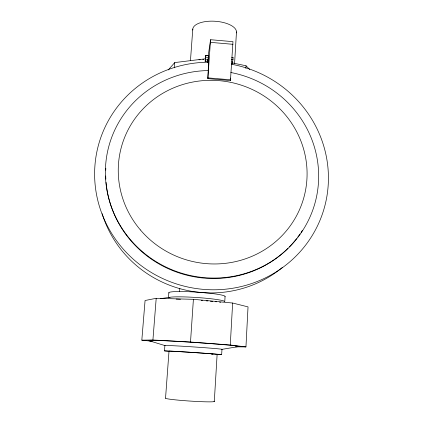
<?xml version="1.0" encoding="UTF-8"?>
<svg xmlns="http://www.w3.org/2000/svg" width="423" height="423" viewBox="0 0 423 423"><rect width="100%" height="100%" fill="white"/><g stroke="black" fill="none" stroke-linecap="round" stroke-linejoin="round"><path stroke-width="0.63" d="M208.37 63.508L208.592 62.229L207.841 78.641L230.45 80.555L230.493 78.07M232.407 63.857L233.126 57.708L232.01 57.607M207.841 78.641L210.569 39.709L232.962 41.66L230.45 80.555M208.47 57.385L208.555 55.587L205.673 55.371L205.166 61.525L208.042 61.763L208.259 59.95L208.47 57.385L205.668 57.147L205.758 55.35M235.489 346.812L245.953 346.923L248.031 306.892L232.639 303.027L193.406 299.315L156.198 298.305L145.068 300.504L141.821 340.166L152.211 341.287M245.953 346.923L230.271 345.004L232.639 303.027M245.869 68.362L246.017 65.766L232.661 63.001M221.657 354.659L221.969 349.319M224.772 301.594L225.073 296.417M214.302 401.464L217.126 354.363M234.58 63.45L236.473 31.91M141.821 340.166L152.92 339.986L190.509 342.022L193.406 299.315M207.751 62.72L208.021 58.802M208.243 55.535L210.569 39.709M179.579 291.542L179.812 288.354M165.536 398.228L169.01 351.18M190.461 60.579L192.788 29.071M164.478 350.879L164.88 345.543M168.46 297.882L168.851 292.711M152.92 339.986L156.198 298.305M174.334 67.839L174.747 62.583L205.224 58.823M205.166 61.525L205.668 57.147M208.137 58.697L208.042 61.763M208.317 56.819L208.555 55.587M168.259 69.943L174.747 62.583M238.699 346.564L221.874 349.366A28.611 0.513 3.8 0 0 193.29 346.913A28.611 0.513 3.8 0 0 165.007 345.607L148.722 340.61M160.243 298.691L169.988 297.274M233.126 57.708L231.841 57.623M190.509 342.022L230.271 345.004M231.466 63.767L232.581 63.862M207.979 77.89L230.646 79.81M210.495 42.358L232.994 44.315M205.673 55.371L208.46 55.609M231.413 59.363L233.089 59.506M205.456 59.712L208.259 59.95M231.746 61.964L232.862 62.065M246.017 65.766L249.697 69.488M198.937 59.839A26.326 10.062 3.9 0 1 200.185 59.654M202.786 59.368A26.326 10.062 3.9 0 1 203.86 59.283M169.126 351.36A28.653 0.317 3.8 0 1 174.466 351.302A28.653 0.317 3.8 0 1 212.182 353.802A28.653 0.317 3.8 0 1 216.639 354.511M213.922 401.178A24.444 1.237 3.8 0 1 190.963 401.131A24.444 1.237 3.8 0 1 165.642 398.106M169.454 351.264A24.116 0.264 3.8 0 1 194.194 352.586A24.116 0.264 3.8 0 1 216.153 354.379M212.975 354.241A24.116 0.264 3.8 0 1 211.484 354.167M174.297 351.698A24.116 0.264 3.8 0 1 173.314 351.619M168.661 297.655A28.219 2.268 3.8 0 1 196.595 297.496A28.219 2.268 3.8 0 1 224.565 301.345M168.962 292.975A28.177 2.453 3.8 0 1 196.954 292.14A28.177 2.453 3.8 0 1 224.967 296.666M150.757 340.959A45.372 1.052 3.8 0 1 191.148 342.249A45.372 1.052 3.8 0 1 237.959 346.622M176.164 299.13A44.849 3.384 3.8 0 1 180.526 299.273M201.269 300.441A44.849 3.384 3.8 0 1 202.501 300.536M206.16 300.827A44.849 3.384 3.8 0 1 207.968 300.98M210.342 301.192A44.849 3.384 3.8 0 1 212.674 301.409M215.191 301.657A44.849 3.384 3.8 0 1 216.465 301.789M219.548 302.117A44.849 3.384 3.8 0 1 220.743 302.255M192.803 30.065A21.896 9.475 3.9 0 1 215.117 21.256A21.896 9.475 3.9 0 1 236.357 32.899M230.805 72.502A106.919 103.476 16.6 0 1 298.136 236.996A106.919 103.476 16.6 0 1 117.726 221.113A106.919 103.476 16.6 0 1 208.618 70.551M231.476 64.227A117.208 113.491 16.6 0 1 306.152 244.431A117.208 113.491 16.6 0 1 108.203 227.468A117.208 113.491 16.6 0 1 207.91 62.207M302.482 230.255A106.316 102.932 16.6 0 1 301.091 232.407M300.013 233.998A106.316 102.932 16.6 0 1 297.755 237.134M296.581 238.667A106.316 102.932 16.6 0 1 289.369 246.942M288 248.322A106.316 102.932 16.6 0 1 177.834 272.518A106.316 102.932 16.6 0 1 106.411 185.602M106.332 184.962A106.316 102.932 16.6 0 1 106.073 182.392M105.84 179.183A106.316 102.932 16.6 0 1 105.708 175.968M105.734 170.199A106.316 102.932 16.6 0 1 105.813 168.28M282.427 267.399A112.032 108.759 16.6 0 1 102.149 213.657M140.373 229.906A94.662 91.564 16.6 0 0 301.409 205.065A94.662 91.564 16.6 0 0 196.23 81.443A94.662 91.564 16.6 0 0 140.373 229.906"/></g></svg>
